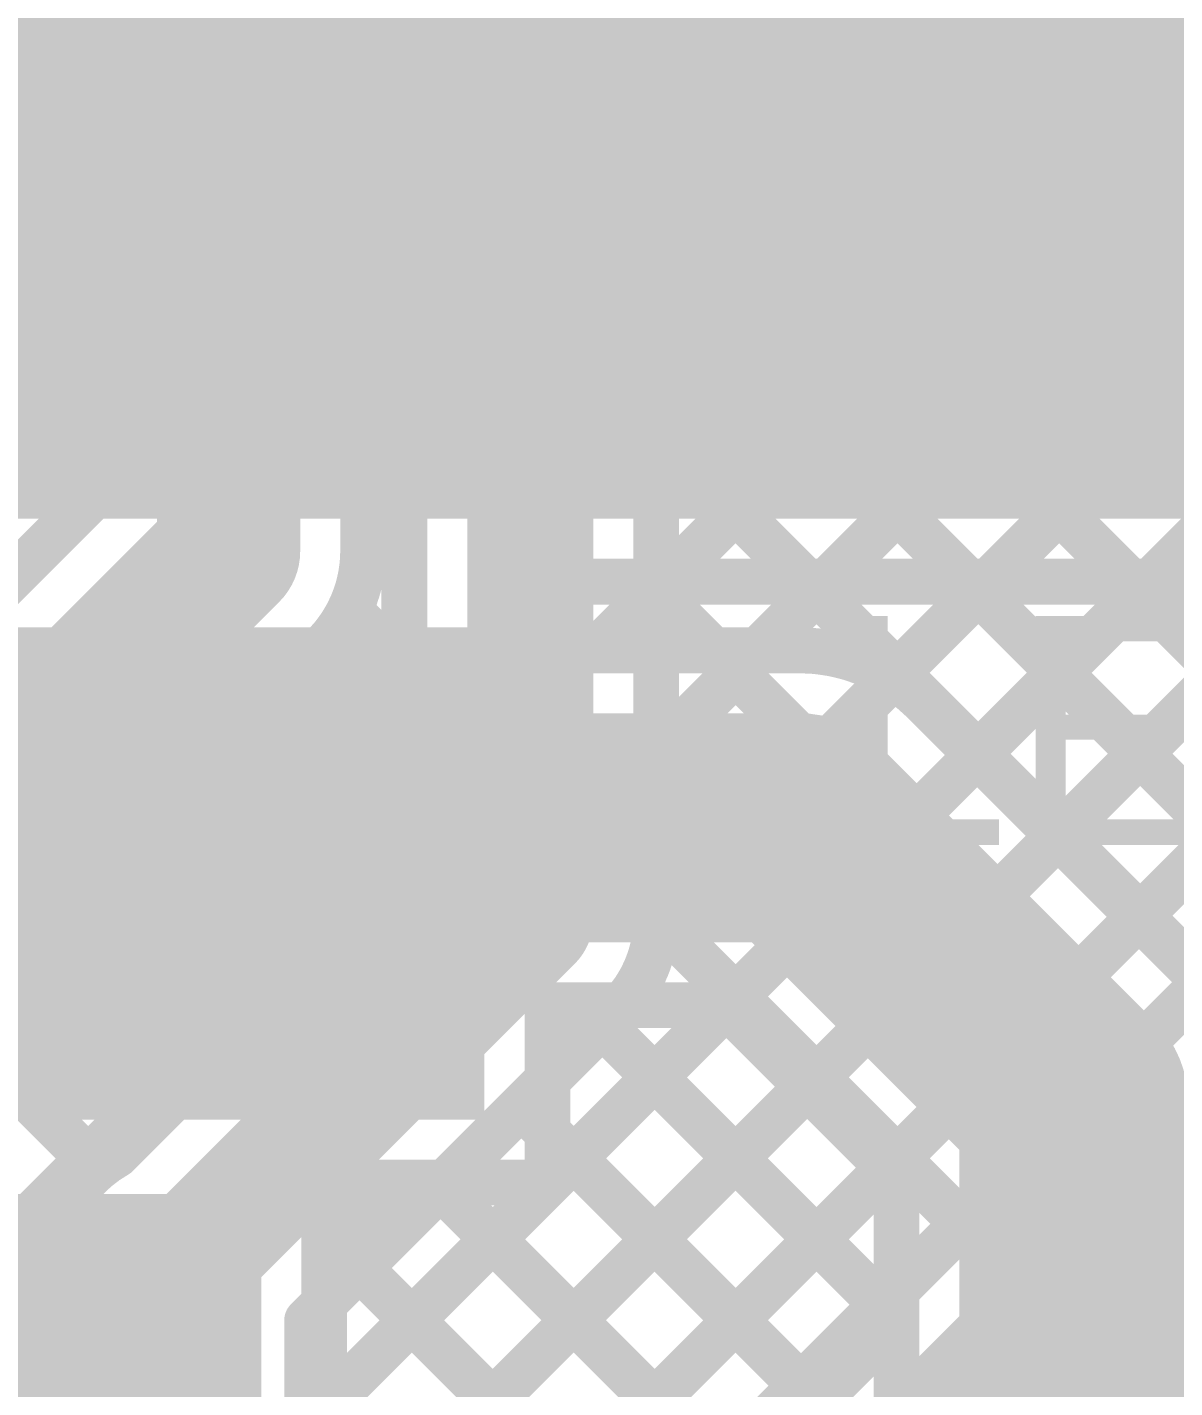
# Model space of a CAD drawing. Header units: millimetres. Extents: x 0 to 214, y 0 to 214.
# Drawn here: x 4.8591 to 5.0596, y 0.7961 to 1.0339 of the extents above; entities that cross this region are included whole.
import ezdxf

# ---------------------------------------------------------------- set-up
doc = ezdxf.new("R2010")
doc.units = ezdxf.units.MM
doc.header["$MEASUREMENT"] = 0
for name, color, linetype in [('BottomLayer', 5, 'Continuous'), ('BottomOverlay', 54, 'Continuous'), ('BottomSolder', 6, 'Continuous'), ('TopLayer', 1, 'Continuous'), ('TopOverlay', 2, 'Continuous'), ('TopPaste', 8, 'Continuous'), ('TopSolder', 216, 'Continuous'), ('ViaHoleLayer', 16, 'Continuous')]:
    doc.layers.add(name, color=color, linetype=linetype)
doc.styles.add('Arial', font='', dxfattribs={"height": 0.2})
doc.styles.get('Arial').set_extended_font_data('Arial')

# ---------------------------------------------------------------- blocks, each defined once
blk = doc.blocks.new('C__0603_171')
at = {"layer": 'TopLayer'}
for points in [[(-0.015, 0.0175), (-0.015, -0.0175), (-0.045, -0.0175), (-0.045, 0.0175)], [(0.045, 0.0175), (0.045, -0.0175), (0.015, -0.0175), (0.015, 0.0175)]]:
    blk.add_hatch(color=1, dxfattribs=at).paths.add_polyline_path(points)
at = {"layer": 'TopPaste'}
for points in [[(-0.015, 0.0175), (-0.015, -0.0175), (-0.045, -0.0175), (-0.045, 0.0175)], [(0.045, 0.0175), (0.045, -0.0175), (0.015, -0.0175), (0.015, 0.0175)]]:
    blk.add_hatch(color=8, dxfattribs=at).paths.add_polyline_path(points)
at = {"layer": 'TopSolder'}
for points in [[(-0.01264, 0.01986), (-0.01264, -0.01986), (-0.04736, -0.01986), (-0.04736, 0.01986)], [(0.04736, 0.01986), (0.04736, -0.01986), (0.01264, -0.01986), (0.01264, 0.01986)]]:
    blk.add_hatch(color=216, dxfattribs=at).paths.add_polyline_path(points)
at = {"layer": 'TopOverlay', "const_width": 0.005}
for points in [[(-0.049, 0.021), (-0.018, 0.021)], [(-0.049, 0.021), (-0.049, -0.021)], [(0.018, 0.021), (0.049, 0.021)], [(0.049, 0.021), (0.049, -0.021)], [(-0.049, -0.021), (-0.018, -0.021)], [(0.018, -0.021), (0.049, -0.021)]]:
    blk.add_lwpolyline(points, dxfattribs=at)
at = {"layer": 'TopOverlay', "const_width": 0.0025}
for points in [[(-0.05025, 0.021, 1), (-0.04775, 0.021, 1)], [(-0.05025, 0.021, 1), (-0.04775, 0.021, 1)], [(-0.01925, 0.021, 1), (-0.01675, 0.021, 1)], [(0.01675, 0.021, 1), (0.01925, 0.021, 1)], [(0.04775, 0.021, 1), (0.05025, 0.021, 1)], [(0.04775, 0.021, 1), (0.05025, 0.021, 1)], [(-0.05025, -0.021, 1), (-0.04775, -0.021, 1)], [(-0.05025, -0.021, 1), (-0.04775, -0.021, 1)], [(-0.01925, -0.021, 1), (-0.01675, -0.021, 1)], [(0.01675, -0.021, 1), (0.01925, -0.021, 1)], [(0.04775, -0.021, 1), (0.05025, -0.021, 1)], [(0.04775, -0.021, 1), (0.05025, -0.021, 1)]]:
    blk.add_lwpolyline(points, format="xyb", close=True, dxfattribs=at)
blk = doc.blocks.new('RVT1E100M0405__172')
at = {"layer": 'TopOverlay', "const_width": 0.005}
for points in [[(0.085, -0.039), (0.085, -0.087)], [(-0.08325, -0.04075), (-0.037, -0.087)], [(-0.037, -0.087), (0.085, -0.087)]]:
    blk.add_lwpolyline(points, dxfattribs=at)
at = {"layer": 'TopOverlay', "const_width": 0.0025}
for points in [[(-0.03825, -0.087, 1), (-0.03575, -0.087, 1)], [(-0.03825, -0.087, 1), (-0.03575, -0.087, 1)], [(0.08375, -0.087, 1), (0.08625, -0.087, 1)], [(0.08375, -0.087, 1), (0.08625, -0.087, 1)]]:
    blk.add_lwpolyline(points, format="xyb", close=True, dxfattribs=at)
blk = doc.blocks.new('SOT_23_247')
at = {"layer": 'TopLayer'}
for points in [[(-0.01614, 0.05748), (0.01614, 0.05748), (0.01614, 0.02126), (-0.01614, 0.02126)], [(-0.05354, -0.02126), (-0.02126, -0.02126), (-0.02126, -0.05748), (-0.05354, -0.05748)], [(0.02126, -0.02126), (0.05354, -0.02126), (0.05354, -0.05748), (0.02126, -0.05748)]]:
    blk.add_hatch(color=1, dxfattribs=at).paths.add_polyline_path(points)
at = {"layer": 'TopPaste'}
for points in [[(-0.01614, 0.05748), (0.01614, 0.05748), (0.01614, 0.02126), (-0.01614, 0.02126)], [(-0.05354, -0.02126), (-0.02126, -0.02126), (-0.02126, -0.05748), (-0.05354, -0.05748)], [(0.02126, -0.02126), (0.05354, -0.02126), (0.05354, -0.05748), (0.02126, -0.05748)]]:
    blk.add_hatch(color=8, dxfattribs=at).paths.add_polyline_path(points)
at = {"layer": 'TopSolder'}
for points in [[(-0.02014, 0.06148), (0.02014, 0.06148), (0.02014, 0.01726), (-0.02014, 0.01726)], [(-0.05754, -0.01726), (-0.01726, -0.01726), (-0.01726, -0.06148), (-0.05754, -0.06148)], [(0.01726, -0.01726), (0.05754, -0.01726), (0.05754, -0.06148), (0.01726, -0.06148)]]:
    blk.add_hatch(color=216, dxfattribs=at).paths.add_polyline_path(points)
at = {"layer": 'TopOverlay', "const_width": 0.005}
for points in [[(-0.024, 0.029), (-0.061, 0.029)], [(-0.061, 0.029), (-0.061, -0.027)], [(0.061, 0.029), (0.024, 0.029)], [(0.061, 0.029), (0.061, -0.027)], [(0.013, -0.029), (-0.013, -0.029)]]:
    blk.add_lwpolyline(points, dxfattribs=at)
at = {"layer": 'TopOverlay'}
for points, const_width in [([(-0.06225, 0.029, 1), (-0.05975, 0.029, 1)], 0.0025), ([(-0.06225, 0.029, 1), (-0.05975, 0.029, 1)], 0.0025), ([(-0.02525, 0.029, 1), (-0.02275, 0.029, 1)], 0.0025), ([(0.02275, 0.029, 1), (0.02525, 0.029, 1)], 0.0025), ([(0.05975, 0.029, 1), (0.06225, 0.029, 1)], 0.0025), ([(0.05975, 0.029, 1), (0.06225, 0.029, 1)], 0.0025), ([(-0.06225, -0.027, 1), (-0.05975, -0.027, 1)], 0.0025), ([(0.05975, -0.027, 1), (0.06225, -0.027, 1)], 0.0025), ([(-0.01425, -0.029, 1), (-0.01175, -0.029, 1)], 0.0025), ([(0.01175, -0.029, 1), (0.01425, -0.029, 1)], 0.0025), ([(-0.06439, -0.045, 1), (-0.07161, -0.045, 1)], 0.01), ([(-0.07411, -0.045, 1), (-0.06911, -0.045, 1)], 0.005), ([(-0.06689, -0.045, 1), (-0.06189, -0.045, 1)], 0.005)]:
    blk.add_lwpolyline(points, format="xyb", close=True, dxfattribs=dict(at, const_width=const_width))

msp = doc.modelspace()

# ---------------------------------------------------------------- hatches: boundary and pattern name
at = {"layer": 'BottomLayer'}
h = msp.add_hatch(color=5, dxfattribs=at)
edge = h.paths.add_edge_path()
edge.add_arc((4.886, 0.817), 0.01181, 0, 360)
at = {"layer": 'BottomSolder'}
h = msp.add_hatch(color=6, dxfattribs=at)
edge = h.paths.add_edge_path()
edge.add_arc((4.886, 0.817), 0.00991, 0, 360)
at = {"layer": 'TopLayer'}
for points in [[(4.534, 0.948), (4.942, 0.948), (4.942, 1.062), (4.534, 1.062)], [(4.93, 0.948), (5.691, 0.948), (5.691, 1.062), (4.93, 1.062)], [(4.641, 0.843), (4.939, 0.843), (4.939, 0.929), (4.641, 0.929)], [(4.9, 0.83), (4.85366, 0.83), (4.85366, 0.746), (4.9, 0.746)]]:
    msp.add_hatch(color=1, dxfattribs=at).paths.add_polyline_path(points)
h = msp.add_hatch(color=1, dxfattribs=at)
edge = h.paths.add_edge_path()
edge.add_arc((4.886, 0.817), 0.01181, 0, 360)
at = {"layer": 'TopSolder'}
h = msp.add_hatch(color=216, dxfattribs=at)
edge = h.paths.add_edge_path()
edge.add_arc((4.886, 0.817), 0.00991, 0, 360)
at = {"layer": 'ViaHoleLayer'}
h = msp.add_hatch(color=16, dxfattribs=at)
edge = h.paths.add_edge_path()
edge.add_arc((4.886, 0.817), 0.00591, 0, 360)

# ---------------------------------------------------------------- linework, layer by layer
at = {"layer": 'BottomLayer'}
for points, const_width in [([(4.947, 2.451), (4.947, 0.878)], 0.022), ([(4.925, 2.44497), (4.925, 0.88711)], 0.008), ([(4.969, 2.44497), (4.969, 0.878)], 0.008), ([(4.969, 1.02034), (5.269, 1.32034)], 0.008), ([(4.969, 0.99206), (5.269, 1.29206)], 0.008), ([(4.969, 0.96377), (5.269, 1.26377)], 0.008), ([(4.8943, 0.9423), (4.8943, 1.11064)], 0.025), ([(4.8708, 0.95204), (4.8708, 1.11064)], 0.008), ([(4.9178, 0.9423), (4.9178, 1.11064)], 0.008), ([(4.969, 1.10465), (5.14691, 0.92674)], 0.008), ([(4.969, 0.93549), (5.1186, 1.08509)], 0.008), ([(4.969, 1.07636), (5.12405, 0.92131)], 0.008), ([(4.908, 0.78963), (5.19037, 1.072)], 0.008), ([(4.969, 0.87892), (5.16208, 1.072)], 0.008), ([(4.969, 0.9072), (5.13307, 1.07127)], 0.008), ([(4.9145, 0.73957), (5.24079, 1.06586)], 0.008), ([(4.9145, 0.76785), (5.21251, 1.06586)], 0.008), ([(4.8505, 1.05344), (4.8708, 1.03314)], 0.008), ([(4.969, 1.04808), (5.11796, 0.89912)], 0.008), ([(4.9178, 1.04271), (4.925, 1.03551)], 0.008), ([(4.85128, 1.01576), (4.8708, 1.03528)], 0.008), ([(4.9178, 1.02571), (4.925, 1.03291)], 0.008), ([(4.8505, 1.02516), (4.8708, 1.00485)], 0.008), ([(4.969, 1.0198), (5.0993, 0.8895)], 0.008), ([(4.9178, 1.01442), (4.925, 1.00723)], 0.008), ([(4.76886, 0.90505), (4.8708, 1.007)], 0.008), ([(4.9178, 0.99743), (4.925, 1.00462)], 0.008), ([(4.85067, 0.99671), (4.8708, 0.97657)], 0.008), ([(4.969, 0.99151), (5.07914, 0.88137)], 0.008), ([(4.9178, 0.98614), (4.925, 0.97894)], 0.008), ([(4.8362, 0.98289), (4.86893, 0.95016)], 0.008), ([(4.79714, 0.90505), (4.8708, 0.97871)], 0.008), ([(4.9178, 0.96915), (4.925, 0.97634)], 0.008), ([(4.969, 0.96323), (5.065, 0.86723)], 0.008), ([(4.9178, 0.95785), (4.925, 0.95066)], 0.008), ([(4.82382, 0.90505), (4.8708, 0.95204)], 0.008), ([(4.83355, 0.88155), (4.8943, 0.9423)], 0.025), ([(4.91776, 0.94081), (4.925, 0.94806)], 0.008), ([(4.969, 0.93494), (5.05085, 0.85309)], 0.008), ([(4.91541, 0.93197), (4.925, 0.92237)], 0.008), ([(4.85019, 0.86495), (4.9109, 0.92567)], 0.008), ([(4.78573, 0.7805), (4.925, 0.91977)], 0.008), ([(4.90216, 0.91693), (4.925, 0.89409)], 0.008), ([(4.969, 0.90666), (5.03671, 0.83895)], 0.008), ([(4.88802, 0.90279), (4.91435, 0.87646)], 0.008), ([(4.81251, 0.779), (4.925, 0.89149)], 0.008), ([(4.87388, 0.88864), (4.9002, 0.86232)], 0.008), ([(4.87471, 0.83682), (4.925, 0.88711)], 0.008), ([(4.886, 0.817), (4.947, 0.878)], 0.022), ([(4.9145, 0.71673), (5.08037, 0.8826)], 0.008), ([(4.969, 0.87837), (5.02257, 0.8248)], 0.008), ([(4.85974, 0.8745), (4.88606, 0.84818)], 0.008), ([(4.924, 0.693), (5.097, 0.866)], 0.025), ([(4.908, 0.80789), (4.96252, 0.8624)], 0.008), ([(4.84495, 0.861), (4.87141, 0.83454)], 0.008), ([(4.9596, 0.85949), (5.00843, 0.81066)], 0.008), ([(4.79133, 0.85805), (4.864, 0.78538)], 0.008), ([(4.81962, 0.85805), (4.86335, 0.81432)], 0.008), ([(4.94546, 0.84535), (4.99429, 0.79652)], 0.008), ([(4.93132, 0.8312), (4.98014, 0.78238)], 0.008), ([(4.886, 0.753), (4.886, 0.817)], 0.022), ([(4.91718, 0.81706), (4.966, 0.76824)], 0.008), ([(4.864, 0.779), (4.864, 0.81097)], 0.008), ([(4.908, 0.779), (4.908, 0.80789)], 0.008), ([(4.8408, 0.779), (4.864, 0.8022)], 0.008), ([(4.94063, 0.6764), (5.06649, 0.80225)], 0.008), ([(4.908, 0.79795), (4.95186, 0.75409)], 0.008)]:
    msp.add_lwpolyline(points, dxfattribs=dict(at, const_width=const_width))
for points, const_width in [([(4.8688, 1.03528, 1), (4.8728, 1.03528, 1)], 0.004), ([(4.923, 1.03551, 1), (4.927, 1.03551, 1)], 0.004), ([(4.8688, 1.03314, 1), (4.8728, 1.03314, 1)], 0.004), ([(4.923, 1.03291, 1), (4.927, 1.03291, 1)], 0.004), ([(4.9158, 1.02571, 1), (4.9198, 1.02571, 1)], 0.004), ([(4.967, 1.02034, 1), (4.971, 1.02034, 1)], 0.004), ([(4.967, 1.0198, 1), (4.971, 1.0198, 1)], 0.004), ([(4.9158, 1.01442, 1), (4.9198, 1.01442, 1)], 0.004), ([(4.8688, 1.007, 1), (4.8728, 1.007, 1)], 0.004), ([(4.923, 1.00723, 1), (4.927, 1.00723, 1)], 0.004), ([(4.8688, 1.00485, 1), (4.8728, 1.00485, 1)], 0.004), ([(4.923, 1.00462, 1), (4.927, 1.00462, 1)], 0.004), ([(4.9158, 0.99743, 1), (4.9198, 0.99743, 1)], 0.004), ([(4.967, 0.99206, 1), (4.971, 0.99206, 1)], 0.004), ([(4.967, 0.99151, 1), (4.971, 0.99151, 1)], 0.004), ([(4.9158, 0.98614, 1), (4.9198, 0.98614, 1)], 0.004), ([(4.8688, 0.97871, 1), (4.8728, 0.97871, 1)], 0.004), ([(4.923, 0.97894, 1), (4.927, 0.97894, 1)], 0.004), ([(4.8688, 0.97657, 1), (4.8728, 0.97657, 1)], 0.004), ([(4.923, 0.97634, 1), (4.927, 0.97634, 1)], 0.004), ([(4.9158, 0.96915, 1), (4.9198, 0.96915, 1)], 0.004), ([(4.967, 0.96377, 1), (4.971, 0.96377, 1)], 0.004), ([(4.967, 0.96323, 1), (4.971, 0.96323, 1)], 0.004), ([(4.9158, 0.95785, 1), (4.9198, 0.95785, 1)], 0.004), ([(4.8688, 0.95204, 1), (4.8728, 0.95204, 1)], 0.004), ([(4.8688, 0.95204, 1), (4.8728, 0.95204, 1)], 0.004), ([(4.86693, 0.95016, 1), (4.87093, 0.95016, 1)], 0.004), ([(4.88805, 0.9423, 1), (4.90055, 0.9423, 1)], 0.0125), ([(4.88805, 0.9423, 1), (4.90055, 0.9423, 1)], 0.0125), ([(4.923, 0.95066, 1), (4.927, 0.95066, 1)], 0.004), ([(4.923, 0.94806, 1), (4.927, 0.94806, 1)], 0.004), ([(4.9158, 0.9423, 1), (4.9198, 0.9423, 1)], 0.004), ([(4.9158, 0.9423, 1), (4.9198, 0.9423, 1)], 0.004), ([(4.9158, 0.9423, 1), (4.9198, 0.9423, 1)], 0.004), ([(4.91576, 0.94081, 1), (4.91976, 0.94081, 1)], 0.004), ([(4.967, 0.93549, 1), (4.971, 0.93549, 1)], 0.004), ([(4.967, 0.93494, 1), (4.971, 0.93494, 1)], 0.004), ([(4.91341, 0.93197, 1), (4.91741, 0.93197, 1)], 0.004), ([(4.9089, 0.92567, 1), (4.9129, 0.92567, 1)], 0.004), ([(4.9089, 0.92567, 1), (4.9129, 0.92567, 1)], 0.004), ([(4.90892, 0.92569, 1), (4.91292, 0.92569, 1)], 0.004), ([(4.923, 0.92237, 1), (4.927, 0.92237, 1)], 0.004), ([(4.923, 0.91977, 1), (4.927, 0.91977, 1)], 0.004), ([(4.90016, 0.91693, 1), (4.90416, 0.91693, 1)], 0.004), ([(4.967, 0.9072, 1), (4.971, 0.9072, 1)], 0.004), ([(4.967, 0.90666, 1), (4.971, 0.90666, 1)], 0.004), ([(4.88602, 0.90279, 1), (4.89002, 0.90279, 1)], 0.004), ([(4.923, 0.89409, 1), (4.927, 0.89409, 1)], 0.004), ([(4.923, 0.89149, 1), (4.927, 0.89149, 1)], 0.004), ([(4.87188, 0.88864, 1), (4.87588, 0.88864, 1)], 0.004), ([(4.923, 0.88711, 1), (4.927, 0.88711, 1)], 0.004), ([(4.923, 0.88711, 1), (4.927, 0.88711, 1)], 0.004), ([(4.9415, 0.878, 1), (4.9525, 0.878, 1)], 0.011), ([(4.9415, 0.878, 1), (4.9525, 0.878, 1)], 0.011), ([(4.967, 0.87892, 1), (4.971, 0.87892, 1)], 0.004), ([(4.967, 0.87837, 1), (4.971, 0.87837, 1)], 0.004), ([(4.91235, 0.87646, 1), (4.91635, 0.87646, 1)], 0.004), ([(4.967, 0.878, 1), (4.971, 0.878, 1)], 0.004), ([(4.967, 0.878, 1), (4.971, 0.878, 1)], 0.004), ([(4.967, 0.878, 1), (4.971, 0.878, 1)], 0.004), ([(4.85774, 0.8745, 1), (4.86174, 0.8745, 1)], 0.004), ([(4.8982, 0.86232, 1), (4.9022, 0.86232, 1)], 0.004), ([(4.96052, 0.8624, 1), (4.96452, 0.8624, 1)], 0.004), ([(4.96052, 0.8624, 1), (4.96452, 0.8624, 1)], 0.004), ([(4.96056, 0.86244, 1), (4.96456, 0.86244, 1)], 0.004), ([(4.9576, 0.85949, 1), (4.9616, 0.85949, 1)], 0.004), ([(5.04885, 0.85309, 1), (5.05285, 0.85309, 1)], 0.004), ([(4.88406, 0.84818, 1), (4.88806, 0.84818, 1)], 0.004), ([(4.94346, 0.84535, 1), (4.94746, 0.84535, 1)], 0.004), ([(5.03471, 0.83895, 1), (5.03871, 0.83895, 1)], 0.004), ([(4.87271, 0.83682, 1), (4.87671, 0.83682, 1)], 0.004), ([(4.87271, 0.83682, 1), (4.87671, 0.83682, 1)], 0.004), ([(4.86941, 0.83454, 1), (4.87341, 0.83454, 1)], 0.004), ([(4.92932, 0.8312, 1), (4.93332, 0.8312, 1)], 0.004), ([(4.8805, 0.817, 1), (4.8915, 0.817, 1)], 0.011), ([(4.8805, 0.817, 1), (4.8915, 0.817, 1)], 0.011), ([(5.02057, 0.8248, 1), (5.02457, 0.8248, 1)], 0.004), ([(4.91517, 0.81706, 1), (4.91918, 0.81706, 1)], 0.004), ([(4.86135, 0.81432, 1), (4.86535, 0.81432, 1)], 0.004), ([(4.862, 0.81097, 1), (4.866, 0.81097, 1)], 0.004), ([(4.862, 0.81097, 1), (4.866, 0.81097, 1)], 0.004), ([(5.00643, 0.81066, 1), (5.01043, 0.81066, 1)], 0.004), ([(4.906, 0.80789, 1), (4.91, 0.80789, 1)], 0.004), ([(4.906, 0.80789, 1), (4.91, 0.80789, 1)], 0.004), ([(4.862, 0.8022, 1), (4.866, 0.8022, 1)], 0.004), ([(4.906, 0.79795, 1), (4.91, 0.79795, 1)], 0.004), ([(4.99229, 0.79652, 1), (4.99629, 0.79652, 1)], 0.004)]:
    msp.add_lwpolyline(points, format="xyb", close=True, dxfattribs=dict(at, const_width=const_width))
at = {"layer": 'BottomLayer', "const_width": 0.008}
for points in [[(4.9178, 0.9423, -0.199188), (4.9109, 0.92567)], [(4.9178, 0.9423, -0.198912), (4.91092, 0.92569)], [(4.969, 0.878, -0.199566), (4.96252, 0.8624)], [(4.969, 0.878, -0.198912), (4.96256, 0.86244)], [(4.864, 0.81097, -0.342613), (4.87471, 0.83682)]]:
    msp.add_lwpolyline(points, format="xyb", dxfattribs=at)
at = {"layer": 'TopLayer'}
for points, const_width in [([(4.859, 0.995), (4.879, 1.015)], 0.025), ([(4.879, 1.015), (5.312, 1.015)], 0.025), ([(4.95, 0.937), (5.319, 0.937)], 0.008), ([(4.95, 0.925), (4.95, 0.937)], 0.008), ([(4.95851, 0.925), (4.97051, 0.937)], 0.008), ([(4.96694, 0.937), (4.97894, 0.925)], 0.008), ([(4.9868, 0.925), (4.9988, 0.937)], 0.008), ([(4.99523, 0.937), (5.12433, 0.8079)], 0.008), ([(5.01039, 0.92031), (5.02708, 0.937)], 0.008), ([(5.02351, 0.937), (5.14897, 0.81154)], 0.008), ([(5.0251, 0.90674), (5.05537, 0.937)], 0.008), ([(5.03925, 0.8926), (5.08365, 0.937)], 0.008), ([(5.0518, 0.937), (5.17725, 0.81154)], 0.008), ([(5.05339, 0.87845), (5.11193, 0.937)], 0.008), ([(4.95, 0.925), (4.994, 0.925)], 0.008), ([(4.8095, 0.8999), (4.8895, 0.8999)], 0.04), ([(4.8895, 0.8999), (4.8954, 0.894)], 0.04), ([(5.01594, 0.9159), (5.0639, 0.86794)], 0.008), ([(4.8954, 0.894), (4.994, 0.894)], 0.04), ([(4.994, 0.894), (5.042, 0.846)], 0.04), ([(4.911, 0.79263), (4.98126, 0.8629)], 0.008), ([(4.95, 0.85992), (4.95308, 0.863)], 0.008), ([(4.95, 0.832), (4.95, 0.863)], 0.008), ([(4.95, 0.863), (4.98116, 0.863)], 0.008), ([(4.95609, 0.863), (5.011, 0.80809)], 0.008), ([(4.98116, 0.863), (5.011, 0.83316)], 0.008), ([(5.042, 0.704), (5.042, 0.846)], 0.04), ([(4.911, 0.76435), (4.9954, 0.84875)], 0.008), ([(4.95, 0.84081), (5.011, 0.77981)], 0.008), ([(4.911, 0.73607), (5.00955, 0.83461)], 0.008), ([(5.011, 0.73307), (5.011, 0.83316)], 0.008), ([(4.911, 0.82092), (4.92208, 0.832)], 0.008), ([(4.911, 0.832), (4.95, 0.832)], 0.008), ([(4.911, 0.735), (4.911, 0.832)], 0.008), ([(4.93052, 0.832), (5.011, 0.75152)], 0.008), ([(4.911, 0.82324), (5.00665, 0.72759)], 0.008), ([(4.908, 0.70478), (5.011, 0.80778)], 0.008), ([(4.911, 0.79495), (4.99957, 0.70638)], 0.008)]:
    msp.add_lwpolyline(points, dxfattribs=dict(at, const_width=const_width))
for points, const_width in [([(4.87275, 1.015, 1), (4.88525, 1.015, 1)], 0.0125), ([(4.87275, 1.015, 1), (4.88525, 1.015, 1)], 0.0125), ([(4.85275, 0.995, 1), (4.86525, 0.995, 1)], 0.0125), ([(4.948, 0.937, 1), (4.952, 0.937, 1)], 0.004), ([(4.948, 0.937, 1), (4.952, 0.937, 1)], 0.004), ([(4.96494, 0.937, 1), (4.96894, 0.937, 1)], 0.004), ([(4.96851, 0.937, 1), (4.97251, 0.937, 1)], 0.004), ([(4.99323, 0.937, 1), (4.99723, 0.937, 1)], 0.004), ([(4.9968, 0.937, 1), (5.0008, 0.937, 1)], 0.004), ([(5.02151, 0.937, 1), (5.02551, 0.937, 1)], 0.004), ([(5.02508, 0.937, 1), (5.02908, 0.937, 1)], 0.004), ([(5.0498, 0.937, 1), (5.0538, 0.937, 1)], 0.004), ([(5.05337, 0.937, 1), (5.05737, 0.937, 1)], 0.004), ([(4.948, 0.925, 1), (4.952, 0.925, 1)], 0.004), ([(4.948, 0.925, 1), (4.952, 0.925, 1)], 0.004), ([(4.95651, 0.925, 1), (4.96051, 0.925, 1)], 0.004), ([(4.97694, 0.925, 1), (4.98094, 0.925, 1)], 0.004), ([(4.9848, 0.925, 1), (4.9888, 0.925, 1)], 0.004), ([(4.992, 0.925, 1), (4.996, 0.925, 1)], 0.004), ([(4.992, 0.925, 1), (4.996, 0.925, 1)], 0.004), ([(4.992, 0.925, 1), (4.996, 0.925, 1)], 0.004), ([(5.00839, 0.92031, 1), (5.01239, 0.92031, 1)], 0.004), ([(4.8795, 0.8999, 1), (4.8995, 0.8999, 1)], 0.02), ([(4.8795, 0.8999, 1), (4.8995, 0.8999, 1)], 0.02), ([(5.01392, 0.91592, 1), (5.01792, 0.91592, 1)], 0.004), ([(5.01394, 0.9159, 1), (5.01794, 0.9159, 1)], 0.004), ([(5.01394, 0.9159, 1), (5.01794, 0.9159, 1)], 0.004), ([(4.8854, 0.894, 1), (4.9054, 0.894, 1)], 0.02), ([(4.8854, 0.894, 1), (4.9054, 0.894, 1)], 0.02), ([(4.984, 0.894, 1), (5.004, 0.894, 1)], 0.02), ([(4.984, 0.894, 1), (5.004, 0.894, 1)], 0.02), ([(5.0231, 0.90674, 1), (5.0271, 0.90674, 1)], 0.004), ([(5.03725, 0.8926, 1), (5.04125, 0.8926, 1)], 0.004), ([(5.05139, 0.87845, 1), (5.05539, 0.87845, 1)], 0.004), ([(4.948, 0.863, 1), (4.952, 0.863, 1)], 0.004), ([(4.948, 0.863, 1), (4.952, 0.863, 1)], 0.004), ([(4.95108, 0.863, 1), (4.95508, 0.863, 1)], 0.004), ([(4.95409, 0.863, 1), (4.95809, 0.863, 1)], 0.004), ([(4.97916, 0.863, 1), (4.98316, 0.863, 1)], 0.004), ([(4.97916, 0.863, 1), (4.98316, 0.863, 1)], 0.004), ([(4.97926, 0.8629, 1), (4.98326, 0.8629, 1)], 0.004), ([(5.032, 0.846, 1), (5.052, 0.846, 1)], 0.02), ([(5.032, 0.846, 1), (5.052, 0.846, 1)], 0.02), ([(4.948, 0.85992, 1), (4.952, 0.85992, 1)], 0.004), ([(4.9934, 0.84875, 1), (4.9974, 0.84875, 1)], 0.004), ([(4.948, 0.84081, 1), (4.952, 0.84081, 1)], 0.004), ([(5.00755, 0.83461, 1), (5.01155, 0.83461, 1)], 0.004), ([(5.009, 0.83316, 1), (5.013, 0.83316, 1)], 0.004), ([(5.009, 0.83316, 1), (5.013, 0.83316, 1)], 0.004), ([(4.909, 0.832, 1), (4.913, 0.832, 1)], 0.004), ([(4.909, 0.832, 1), (4.913, 0.832, 1)], 0.004), ([(4.92008, 0.832, 1), (4.92408, 0.832, 1)], 0.004), ([(4.92852, 0.832, 1), (4.93252, 0.832, 1)], 0.004), ([(4.948, 0.832, 1), (4.952, 0.832, 1)], 0.004), ([(4.948, 0.832, 1), (4.952, 0.832, 1)], 0.004), ([(4.909, 0.82324, 1), (4.913, 0.82324, 1)], 0.004), ([(4.909, 0.82092, 1), (4.913, 0.82092, 1)], 0.004), ([(5.009, 0.80809, 1), (5.013, 0.80809, 1)], 0.004), ([(5.009, 0.80778, 1), (5.013, 0.80778, 1)], 0.004), ([(4.909, 0.79495, 1), (4.913, 0.79495, 1)], 0.004), ([(4.909, 0.79263, 1), (4.913, 0.79263, 1)], 0.004)]:
    msp.add_lwpolyline(points, format="xyb", close=True, dxfattribs=dict(at, const_width=const_width))
at = {"layer": 'TopLayer', "const_width": 0.008}
for points in [[(4.994, 0.925, -0.198912), (5.01592, 0.91592)], [(4.994, 0.925, -0.199163), (5.01594, 0.9159)]]:
    msp.add_lwpolyline(points, format="xyb", dxfattribs=at)

# ---------------------------------------------------------------- block references
for name, p, rotation in [('RVT1E100M0405__172', (4.798, 0.93959), 90), ('C__0603_171', (4.917, 0.93959), 90), ('SOT_23_247', (4.83486, 0.74011), 180)]:
    msp.add_blockref(name, p, dxfattribs=dict(rotation=rotation))

# ---------------------------------------------------------------- texts
at = {"layer": 'BottomOverlay', "style": 'Arial'}
msp.add_text('*', height=0.075, rotation=360, dxfattribs=at).set_placement((4.829, 0.75209))
at = {"layer": 'TopOverlay', "style": 'Arial'}
for s, p in [('C59', (4.94668, 0.95001)), ('LED4', (4.99969, 0.89101))]:
    msp.add_text(s, height=0.04, dxfattribs=at).set_placement(p)

doc.saveas('drawing.dxf')
